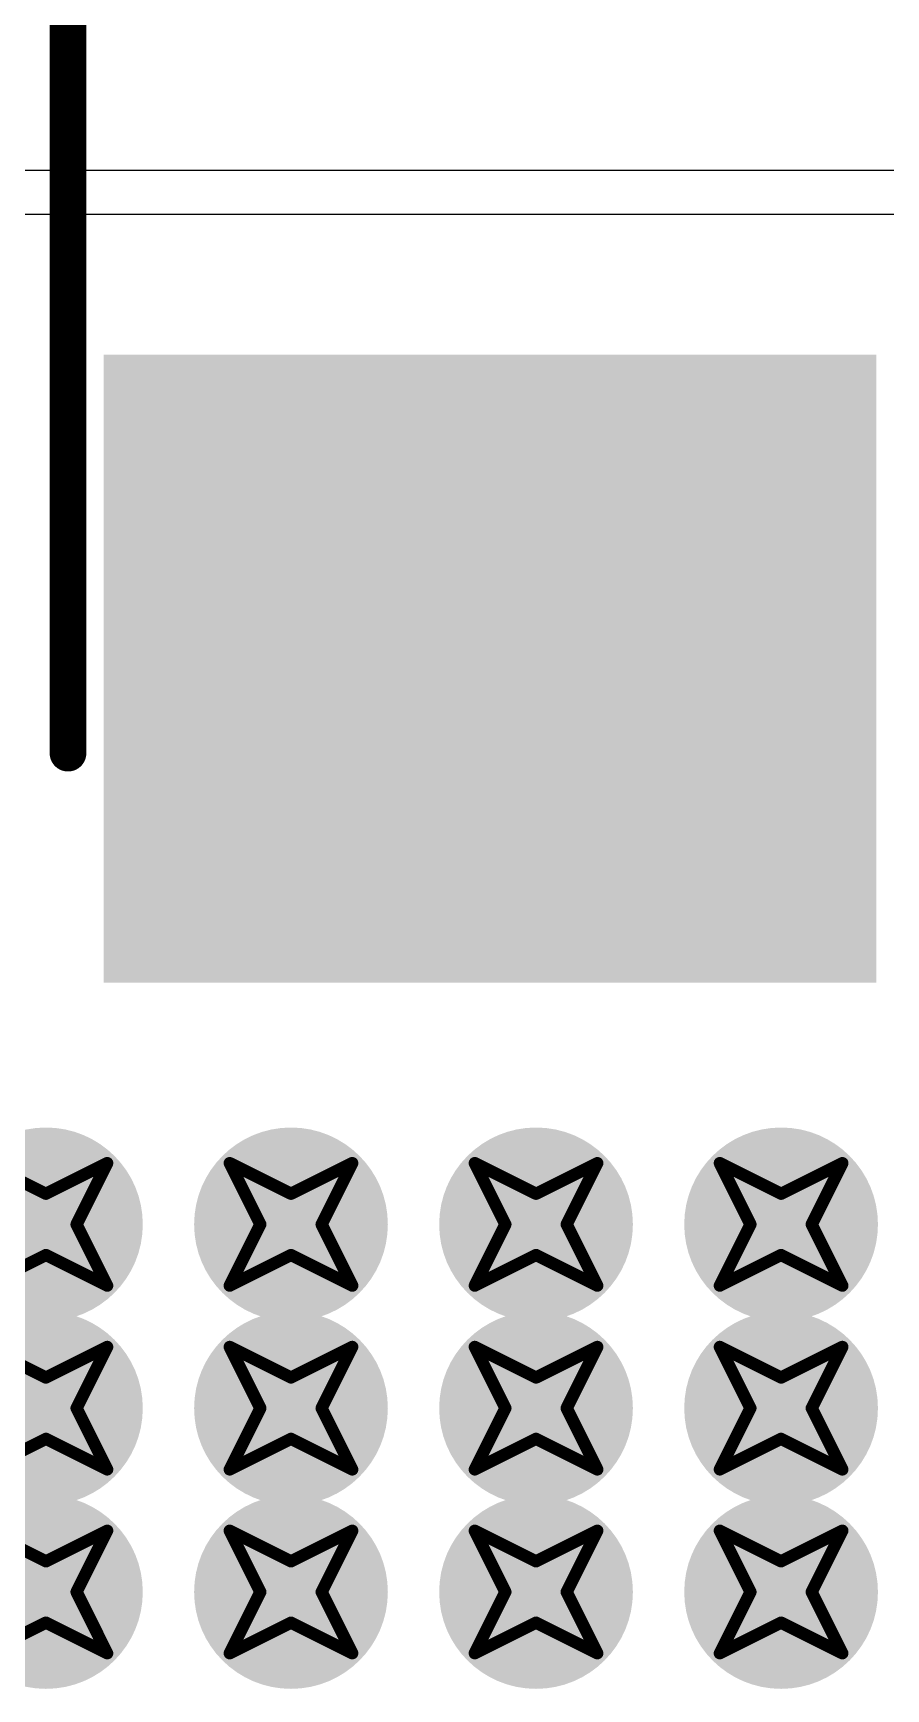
# Model space of a CAD drawing. Header units: inches. Extents: x -11 to 1110, y -7 to 455.
# Drawn here: x 642.14 to 645.67, y 19.18 to 26.05 of the extents above; entities that cross this region are included whole.
import ezdxf

# ---------------------------------------------------------------- set-up
doc = ezdxf.new("R2010")
doc.units = ezdxf.units.IN
for name, color, linetype in [('Bottom Layer', 5, 'Continuous'), ('Bottom Overlay', 54, 'Continuous'), ('Bottom Paste', 16, 'Continuous'), ('Bottom Solder', 6, 'Continuous'), ('Drill Drawing', 1, 'Continuous'), ('Top Layer', 1, 'Continuous'), ('Top Solder', 216, 'Continuous'), ('Via Holes', 16, 'Continuous')]:
    doc.layers.add(name, color=color, linetype=linetype)

msp = doc.modelspace()

# ---------------------------------------------------------------- hatches: boundary and pattern name
at = {"layer": 'Bottom Layer'}
msp.add_hatch(color=5, dxfattribs=at).paths.add_polyline_path([(645.5297, 24.6112), (645.5297, 22.2112), (642.5297, 22.2112), (642.5297, 24.6112)])
h = msp.add_hatch(color=5, dxfattribs=at)
edge = h.paths.add_edge_path()
edge.add_arc((642.1882, 21.1074), 0.3, 0, 360)
h = msp.add_hatch(color=5, dxfattribs=at)
edge = h.paths.add_edge_path()
edge.add_arc((643.2042, 21.1074), 0.3, 0, 360)
h = msp.add_hatch(color=5, dxfattribs=at)
edge = h.paths.add_edge_path()
edge.add_arc((644.2202, 21.1074), 0.3, 0, 360)
h = msp.add_hatch(color=5, dxfattribs=at)
edge = h.paths.add_edge_path()
edge.add_arc((645.2362, 21.1074), 0.3, 0, 360)
h = msp.add_hatch(color=5, dxfattribs=at)
edge = h.paths.add_edge_path()
edge.add_arc((642.1882, 20.3454), 0.3, 0, 360)
h = msp.add_hatch(color=5, dxfattribs=at)
edge = h.paths.add_edge_path()
edge.add_arc((643.2042, 20.3454), 0.3, 0, 360)
h = msp.add_hatch(color=5, dxfattribs=at)
edge = h.paths.add_edge_path()
edge.add_arc((644.2202, 20.3454), 0.3, 0, 360)
h = msp.add_hatch(color=5, dxfattribs=at)
edge = h.paths.add_edge_path()
edge.add_arc((645.2362, 20.3454), 0.3, 0, 360)
h = msp.add_hatch(color=5, dxfattribs=at)
edge = h.paths.add_edge_path()
edge.add_arc((642.1882, 19.5834), 0.3, 0, 360)
h = msp.add_hatch(color=5, dxfattribs=at)
edge = h.paths.add_edge_path()
edge.add_arc((643.2042, 19.5834), 0.3, 0, 360)
h = msp.add_hatch(color=5, dxfattribs=at)
edge = h.paths.add_edge_path()
edge.add_arc((644.2202, 19.5834), 0.3, 0, 360)
h = msp.add_hatch(color=5, dxfattribs=at)
edge = h.paths.add_edge_path()
edge.add_arc((645.2362, 19.5834), 0.3, 0, 360)
at = {"layer": 'Bottom Paste'}
msp.add_hatch(color=16, dxfattribs=at).paths.add_polyline_path([(645.5297, 24.6112), (645.5297, 22.2112), (642.5297, 22.2112), (642.5297, 24.6112)])
at = {"layer": 'Bottom Solder'}
msp.add_hatch(color=6, dxfattribs=at).paths.add_polyline_path([(645.6313, 24.7128), (645.6313, 22.1096), (642.4281, 22.1096), (642.4281, 24.7128)])
h = msp.add_hatch(color=6, dxfattribs=at)
edge = h.paths.add_edge_path()
edge.add_arc((642.1882, 21.1074), 0.4016, 0, 360)
h = msp.add_hatch(color=6, dxfattribs=at)
edge = h.paths.add_edge_path()
edge.add_arc((643.2042, 21.1074), 0.4016, 0, 360)
h = msp.add_hatch(color=6, dxfattribs=at)
edge = h.paths.add_edge_path()
edge.add_arc((644.2202, 21.1074), 0.4016, 0, 360)
h = msp.add_hatch(color=6, dxfattribs=at)
edge = h.paths.add_edge_path()
edge.add_arc((645.2362, 21.1074), 0.4016, 0, 360)
h = msp.add_hatch(color=6, dxfattribs=at)
edge = h.paths.add_edge_path()
edge.add_arc((642.1882, 20.3454), 0.4016, 0, 360)
h = msp.add_hatch(color=6, dxfattribs=at)
edge = h.paths.add_edge_path()
edge.add_arc((643.2042, 20.3454), 0.4016, 0, 360)
h = msp.add_hatch(color=6, dxfattribs=at)
edge = h.paths.add_edge_path()
edge.add_arc((644.2202, 20.3454), 0.4016, 0, 360)
h = msp.add_hatch(color=6, dxfattribs=at)
edge = h.paths.add_edge_path()
edge.add_arc((645.2362, 20.3454), 0.4016, 0, 360)
h = msp.add_hatch(color=6, dxfattribs=at)
edge = h.paths.add_edge_path()
edge.add_arc((642.1882, 19.5834), 0.4016, 0, 360)
h = msp.add_hatch(color=6, dxfattribs=at)
edge = h.paths.add_edge_path()
edge.add_arc((643.2042, 19.5834), 0.4016, 0, 360)
h = msp.add_hatch(color=6, dxfattribs=at)
edge = h.paths.add_edge_path()
edge.add_arc((644.2202, 19.5834), 0.4016, 0, 360)
h = msp.add_hatch(color=6, dxfattribs=at)
edge = h.paths.add_edge_path()
edge.add_arc((645.2362, 19.5834), 0.4016, 0, 360)
at = {"layer": 'Top Layer'}
h = msp.add_hatch(color=1, dxfattribs=at)
edge = h.paths.add_edge_path()
edge.add_arc((642.1882, 21.1074), 0.3, 0, 360)
h = msp.add_hatch(color=1, dxfattribs=at)
edge = h.paths.add_edge_path()
edge.add_arc((643.2042, 21.1074), 0.3, 0, 360)
h = msp.add_hatch(color=1, dxfattribs=at)
edge = h.paths.add_edge_path()
edge.add_arc((644.2202, 21.1074), 0.3, 0, 360)
h = msp.add_hatch(color=1, dxfattribs=at)
edge = h.paths.add_edge_path()
edge.add_arc((645.2362, 21.1074), 0.3, 0, 360)
h = msp.add_hatch(color=1, dxfattribs=at)
edge = h.paths.add_edge_path()
edge.add_arc((642.1882, 20.3454), 0.3, 0, 360)
h = msp.add_hatch(color=1, dxfattribs=at)
edge = h.paths.add_edge_path()
edge.add_arc((643.2042, 20.3454), 0.3, 0, 360)
h = msp.add_hatch(color=1, dxfattribs=at)
edge = h.paths.add_edge_path()
edge.add_arc((644.2202, 20.3454), 0.3, 0, 360)
h = msp.add_hatch(color=1, dxfattribs=at)
edge = h.paths.add_edge_path()
edge.add_arc((645.2362, 20.3454), 0.3, 0, 360)
h = msp.add_hatch(color=1, dxfattribs=at)
edge = h.paths.add_edge_path()
edge.add_arc((642.1882, 19.5834), 0.3, 0, 360)
h = msp.add_hatch(color=1, dxfattribs=at)
edge = h.paths.add_edge_path()
edge.add_arc((643.2042, 19.5834), 0.3, 0, 360)
h = msp.add_hatch(color=1, dxfattribs=at)
edge = h.paths.add_edge_path()
edge.add_arc((644.2202, 19.5834), 0.3, 0, 360)
h = msp.add_hatch(color=1, dxfattribs=at)
edge = h.paths.add_edge_path()
edge.add_arc((645.2362, 19.5834), 0.3, 0, 360)
at = {"layer": 'Top Solder'}
h = msp.add_hatch(color=216, dxfattribs=at)
edge = h.paths.add_edge_path()
edge.add_arc((642.1882, 21.1074), 0.4016, 0, 360)
h = msp.add_hatch(color=216, dxfattribs=at)
edge = h.paths.add_edge_path()
edge.add_arc((643.2042, 21.1074), 0.4016, 0, 360)
h = msp.add_hatch(color=216, dxfattribs=at)
edge = h.paths.add_edge_path()
edge.add_arc((644.2202, 21.1074), 0.4016, 0, 360)
h = msp.add_hatch(color=216, dxfattribs=at)
edge = h.paths.add_edge_path()
edge.add_arc((645.2362, 21.1074), 0.4016, 0, 360)
h = msp.add_hatch(color=216, dxfattribs=at)
edge = h.paths.add_edge_path()
edge.add_arc((642.1882, 20.3454), 0.4016, 0, 360)
h = msp.add_hatch(color=216, dxfattribs=at)
edge = h.paths.add_edge_path()
edge.add_arc((643.2042, 20.3454), 0.4016, 0, 360)
h = msp.add_hatch(color=216, dxfattribs=at)
edge = h.paths.add_edge_path()
edge.add_arc((644.2202, 20.3454), 0.4016, 0, 360)
h = msp.add_hatch(color=216, dxfattribs=at)
edge = h.paths.add_edge_path()
edge.add_arc((645.2362, 20.3454), 0.4016, 0, 360)
h = msp.add_hatch(color=216, dxfattribs=at)
edge = h.paths.add_edge_path()
edge.add_arc((642.1882, 19.5834), 0.4016, 0, 360)
h = msp.add_hatch(color=216, dxfattribs=at)
edge = h.paths.add_edge_path()
edge.add_arc((643.2042, 19.5834), 0.4016, 0, 360)
h = msp.add_hatch(color=216, dxfattribs=at)
edge = h.paths.add_edge_path()
edge.add_arc((644.2202, 19.5834), 0.4016, 0, 360)
h = msp.add_hatch(color=216, dxfattribs=at)
edge = h.paths.add_edge_path()
edge.add_arc((645.2362, 19.5834), 0.4016, 0, 360)
at = {"layer": 'Via Holes'}
h = msp.add_hatch(color=7, dxfattribs=at)
edge = h.paths.add_edge_path()
edge.add_arc((642.1882, 21.1074), 0.15, 0, 360)
h = msp.add_hatch(color=7, dxfattribs=at)
edge = h.paths.add_edge_path()
edge.add_arc((643.2042, 21.1074), 0.15, 0, 360)
h = msp.add_hatch(color=7, dxfattribs=at)
edge = h.paths.add_edge_path()
edge.add_arc((644.2202, 21.1074), 0.15, 0, 360)
h = msp.add_hatch(color=7, dxfattribs=at)
edge = h.paths.add_edge_path()
edge.add_arc((645.2362, 21.1074), 0.15, 0, 360)
h = msp.add_hatch(color=7, dxfattribs=at)
edge = h.paths.add_edge_path()
edge.add_arc((642.1882, 20.3454), 0.15, 0, 360)
h = msp.add_hatch(color=7, dxfattribs=at)
edge = h.paths.add_edge_path()
edge.add_arc((643.2042, 20.3454), 0.15, 0, 360)
h = msp.add_hatch(color=7, dxfattribs=at)
edge = h.paths.add_edge_path()
edge.add_arc((644.2202, 20.3454), 0.15, 0, 360)
h = msp.add_hatch(color=7, dxfattribs=at)
edge = h.paths.add_edge_path()
edge.add_arc((645.2362, 20.3454), 0.15, 0, 360)
h = msp.add_hatch(color=7, dxfattribs=at)
edge = h.paths.add_edge_path()
edge.add_arc((642.1882, 19.5834), 0.15, 0, 360)
h = msp.add_hatch(color=7, dxfattribs=at)
edge = h.paths.add_edge_path()
edge.add_arc((643.2042, 19.5834), 0.15, 0, 360)
h = msp.add_hatch(color=7, dxfattribs=at)
edge = h.paths.add_edge_path()
edge.add_arc((644.2202, 19.5834), 0.15, 0, 360)
h = msp.add_hatch(color=7, dxfattribs=at)
edge = h.paths.add_edge_path()
edge.add_arc((645.2362, 19.5834), 0.15, 0, 360)

# ---------------------------------------------------------------- linework, layer by layer
at = {"layer": 'Bottom Layer'}
for p, q in [((670.3822, 25.4762), (623.57, 25.4762)), ((629.209, 25.2949), (653.6399, 25.2949))]:
    msp.add_line(p, q, dxfattribs=at)
at = {"layer": 'Bottom Overlay'}
msp.add_lwpolyline([(642.2797, 23.0612, 0.1524, 0.1524, 0), (642.2797, 29.1363, 0.1524, 0.1524, 0)], format="xyseb", dxfattribs=at)
msp.add_lwpolyline([(642.2416, 23.0612, 0.0762, 0.0762, 1), (642.3178, 23.0612, 0.0762, 0.0762, 1)], format="xyseb", close=True, dxfattribs=at)
at = {"layer": 'Drill Drawing'}
for points in [[(641.9342, 21.3614, 0.0508, 0.0508, 0), (642.1882, 21.2344, 0.0508, 0.0508, 0)], [(642.1882, 21.2344, 0.0508, 0.0508, 0), (642.4422, 21.3614, 0.0508, 0.0508, 0)], [(642.3152, 21.1074, 0.0508, 0.0508, 0), (642.4422, 21.3614, 0.0508, 0.0508, 0)], [(642.9502, 21.3614, 0.0508, 0.0508, 0), (643.2042, 21.2344, 0.0508, 0.0508, 0)], [(642.9502, 21.3614, 0.0508, 0.0508, 0), (643.0772, 21.1074, 0.0508, 0.0508, 0)], [(643.2042, 21.2344, 0.0508, 0.0508, 0), (643.4582, 21.3614, 0.0508, 0.0508, 0)], [(643.3312, 21.1074, 0.0508, 0.0508, 0), (643.4582, 21.3614, 0.0508, 0.0508, 0)], [(643.9662, 21.3614, 0.0508, 0.0508, 0), (644.2202, 21.2344, 0.0508, 0.0508, 0)], [(643.9662, 21.3614, 0.0508, 0.0508, 0), (644.0932, 21.1074, 0.0508, 0.0508, 0)], [(644.2202, 21.2344, 0.0508, 0.0508, 0), (644.4742, 21.3614, 0.0508, 0.0508, 0)], [(644.3472, 21.1074, 0.0508, 0.0508, 0), (644.4742, 21.3614, 0.0508, 0.0508, 0)], [(644.9822, 21.3614, 0.0508, 0.0508, 0), (645.2362, 21.2344, 0.0508, 0.0508, 0)], [(644.9822, 21.3614, 0.0508, 0.0508, 0), (645.1092, 21.1074, 0.0508, 0.0508, 0)], [(645.2362, 21.2344, 0.0508, 0.0508, 0), (645.4902, 21.3614, 0.0508, 0.0508, 0)], [(645.3632, 21.1074, 0.0508, 0.0508, 0), (645.4902, 21.3614, 0.0508, 0.0508, 0)], [(642.3152, 21.1074, 0.0508, 0.0508, 0), (642.4422, 20.8534, 0.0508, 0.0508, 0)], [(642.9502, 20.8534, 0.0508, 0.0508, 0), (643.0772, 21.1074, 0.0508, 0.0508, 0)], [(643.3312, 21.1074, 0.0508, 0.0508, 0), (643.4582, 20.8534, 0.0508, 0.0508, 0)], [(643.9662, 20.8534, 0.0508, 0.0508, 0), (644.0932, 21.1074, 0.0508, 0.0508, 0)], [(644.3472, 21.1074, 0.0508, 0.0508, 0), (644.4742, 20.8534, 0.0508, 0.0508, 0)], [(644.9822, 20.8534, 0.0508, 0.0508, 0), (645.1092, 21.1074, 0.0508, 0.0508, 0)], [(645.3632, 21.1074, 0.0508, 0.0508, 0), (645.4902, 20.8534, 0.0508, 0.0508, 0)], [(641.9342, 20.8534, 0.0508, 0.0508, 0), (642.1882, 20.9804, 0.0508, 0.0508, 0)], [(642.1882, 20.9804, 0.0508, 0.0508, 0), (642.4422, 20.8534, 0.0508, 0.0508, 0)], [(642.9502, 20.8534, 0.0508, 0.0508, 0), (643.2042, 20.9804, 0.0508, 0.0508, 0)], [(643.2042, 20.9804, 0.0508, 0.0508, 0), (643.4582, 20.8534, 0.0508, 0.0508, 0)], [(643.9662, 20.8534, 0.0508, 0.0508, 0), (644.2202, 20.9804, 0.0508, 0.0508, 0)], [(644.2202, 20.9804, 0.0508, 0.0508, 0), (644.4742, 20.8534, 0.0508, 0.0508, 0)], [(644.9822, 20.8534, 0.0508, 0.0508, 0), (645.2362, 20.9804, 0.0508, 0.0508, 0)], [(645.2362, 20.9804, 0.0508, 0.0508, 0), (645.4902, 20.8534, 0.0508, 0.0508, 0)], [(641.9342, 20.5994, 0.0508, 0.0508, 0), (642.1882, 20.4724, 0.0508, 0.0508, 0)], [(642.1882, 20.4724, 0.0508, 0.0508, 0), (642.4422, 20.5994, 0.0508, 0.0508, 0)], [(642.3152, 20.3454, 0.0508, 0.0508, 0), (642.4422, 20.5994, 0.0508, 0.0508, 0)], [(642.9502, 20.5994, 0.0508, 0.0508, 0), (643.2042, 20.4724, 0.0508, 0.0508, 0)], [(642.9502, 20.5994, 0.0508, 0.0508, 0), (643.0772, 20.3454, 0.0508, 0.0508, 0)], [(643.2042, 20.4724, 0.0508, 0.0508, 0), (643.4582, 20.5994, 0.0508, 0.0508, 0)], [(643.3312, 20.3454, 0.0508, 0.0508, 0), (643.4582, 20.5994, 0.0508, 0.0508, 0)], [(643.9662, 20.5994, 0.0508, 0.0508, 0), (644.2202, 20.4724, 0.0508, 0.0508, 0)], [(643.9662, 20.5994, 0.0508, 0.0508, 0), (644.0932, 20.3454, 0.0508, 0.0508, 0)], [(644.2202, 20.4724, 0.0508, 0.0508, 0), (644.4742, 20.5994, 0.0508, 0.0508, 0)], [(644.3472, 20.3454, 0.0508, 0.0508, 0), (644.4742, 20.5994, 0.0508, 0.0508, 0)], [(644.9822, 20.5994, 0.0508, 0.0508, 0), (645.2362, 20.4724, 0.0508, 0.0508, 0)], [(644.9822, 20.5994, 0.0508, 0.0508, 0), (645.1092, 20.3454, 0.0508, 0.0508, 0)], [(645.2362, 20.4724, 0.0508, 0.0508, 0), (645.4902, 20.5994, 0.0508, 0.0508, 0)], [(645.3632, 20.3454, 0.0508, 0.0508, 0), (645.4902, 20.5994, 0.0508, 0.0508, 0)], [(642.3152, 20.3454, 0.0508, 0.0508, 0), (642.4422, 20.0914, 0.0508, 0.0508, 0)], [(642.9502, 20.0914, 0.0508, 0.0508, 0), (643.0772, 20.3454, 0.0508, 0.0508, 0)], [(643.3312, 20.3454, 0.0508, 0.0508, 0), (643.4582, 20.0914, 0.0508, 0.0508, 0)], [(643.9662, 20.0914, 0.0508, 0.0508, 0), (644.0932, 20.3454, 0.0508, 0.0508, 0)], [(644.3472, 20.3454, 0.0508, 0.0508, 0), (644.4742, 20.0914, 0.0508, 0.0508, 0)], [(644.9822, 20.0914, 0.0508, 0.0508, 0), (645.1092, 20.3454, 0.0508, 0.0508, 0)], [(645.3632, 20.3454, 0.0508, 0.0508, 0), (645.4902, 20.0914, 0.0508, 0.0508, 0)], [(641.9342, 20.0914, 0.0508, 0.0508, 0), (642.1882, 20.2184, 0.0508, 0.0508, 0)], [(642.1882, 20.2184, 0.0508, 0.0508, 0), (642.4422, 20.0914, 0.0508, 0.0508, 0)], [(642.9502, 20.0914, 0.0508, 0.0508, 0), (643.2042, 20.2184, 0.0508, 0.0508, 0)], [(643.2042, 20.2184, 0.0508, 0.0508, 0), (643.4582, 20.0914, 0.0508, 0.0508, 0)], [(643.9662, 20.0914, 0.0508, 0.0508, 0), (644.2202, 20.2184, 0.0508, 0.0508, 0)], [(644.2202, 20.2184, 0.0508, 0.0508, 0), (644.4742, 20.0914, 0.0508, 0.0508, 0)], [(644.9822, 20.0914, 0.0508, 0.0508, 0), (645.2362, 20.2184, 0.0508, 0.0508, 0)], [(645.2362, 20.2184, 0.0508, 0.0508, 0), (645.4902, 20.0914, 0.0508, 0.0508, 0)], [(641.9342, 19.8374, 0.0508, 0.0508, 0), (642.1882, 19.7104, 0.0508, 0.0508, 0)], [(642.1882, 19.7104, 0.0508, 0.0508, 0), (642.4422, 19.8374, 0.0508, 0.0508, 0)], [(642.3152, 19.5834, 0.0508, 0.0508, 0), (642.4422, 19.8374, 0.0508, 0.0508, 0)], [(642.9502, 19.8374, 0.0508, 0.0508, 0), (643.2042, 19.7104, 0.0508, 0.0508, 0)], [(642.9502, 19.8374, 0.0508, 0.0508, 0), (643.0772, 19.5834, 0.0508, 0.0508, 0)], [(643.2042, 19.7104, 0.0508, 0.0508, 0), (643.4582, 19.8374, 0.0508, 0.0508, 0)], [(643.3312, 19.5834, 0.0508, 0.0508, 0), (643.4582, 19.8374, 0.0508, 0.0508, 0)], [(643.9662, 19.8374, 0.0508, 0.0508, 0), (644.2202, 19.7104, 0.0508, 0.0508, 0)], [(643.9662, 19.8374, 0.0508, 0.0508, 0), (644.0932, 19.5834, 0.0508, 0.0508, 0)], [(644.2202, 19.7104, 0.0508, 0.0508, 0), (644.4742, 19.8374, 0.0508, 0.0508, 0)], [(644.3472, 19.5834, 0.0508, 0.0508, 0), (644.4742, 19.8374, 0.0508, 0.0508, 0)], [(644.9822, 19.8374, 0.0508, 0.0508, 0), (645.2362, 19.7104, 0.0508, 0.0508, 0)], [(644.9822, 19.8374, 0.0508, 0.0508, 0), (645.1092, 19.5834, 0.0508, 0.0508, 0)], [(645.2362, 19.7104, 0.0508, 0.0508, 0), (645.4902, 19.8374, 0.0508, 0.0508, 0)], [(645.3632, 19.5834, 0.0508, 0.0508, 0), (645.4902, 19.8374, 0.0508, 0.0508, 0)], [(642.3152, 19.5834, 0.0508, 0.0508, 0), (642.4422, 19.3294, 0.0508, 0.0508, 0)], [(642.9502, 19.3294, 0.0508, 0.0508, 0), (643.0772, 19.5834, 0.0508, 0.0508, 0)], [(643.3312, 19.5834, 0.0508, 0.0508, 0), (643.4582, 19.3294, 0.0508, 0.0508, 0)], [(643.9662, 19.3294, 0.0508, 0.0508, 0), (644.0932, 19.5834, 0.0508, 0.0508, 0)], [(644.3472, 19.5834, 0.0508, 0.0508, 0), (644.4742, 19.3294, 0.0508, 0.0508, 0)], [(644.9822, 19.3294, 0.0508, 0.0508, 0), (645.1092, 19.5834, 0.0508, 0.0508, 0)], [(645.3632, 19.5834, 0.0508, 0.0508, 0), (645.4902, 19.3294, 0.0508, 0.0508, 0)], [(641.9342, 19.3294, 0.0508, 0.0508, 0), (642.1882, 19.4564, 0.0508, 0.0508, 0)], [(642.1882, 19.4564, 0.0508, 0.0508, 0), (642.4422, 19.3294, 0.0508, 0.0508, 0)], [(642.9502, 19.3294, 0.0508, 0.0508, 0), (643.2042, 19.4564, 0.0508, 0.0508, 0)], [(643.2042, 19.4564, 0.0508, 0.0508, 0), (643.4582, 19.3294, 0.0508, 0.0508, 0)], [(643.9662, 19.3294, 0.0508, 0.0508, 0), (644.2202, 19.4564, 0.0508, 0.0508, 0)], [(644.2202, 19.4564, 0.0508, 0.0508, 0), (644.4742, 19.3294, 0.0508, 0.0508, 0)], [(644.9822, 19.3294, 0.0508, 0.0508, 0), (645.2362, 19.4564, 0.0508, 0.0508, 0)], [(645.2362, 19.4564, 0.0508, 0.0508, 0), (645.4902, 19.3294, 0.0508, 0.0508, 0)]]:
    msp.add_lwpolyline(points, format="xyseb", dxfattribs=at)
for points in [[(642.4295, 21.3614, 0.0254, 0.0254, 1), (642.4549, 21.3614, 0.0254, 0.0254, 1)], [(642.4295, 21.3614, 0.0254, 0.0254, 1), (642.4549, 21.3614, 0.0254, 0.0254, 1)], [(642.9375, 21.3614, 0.0254, 0.0254, 1), (642.9629, 21.3614, 0.0254, 0.0254, 1)], [(642.9375, 21.3614, 0.0254, 0.0254, 1), (642.9629, 21.3614, 0.0254, 0.0254, 1)], [(643.4455, 21.3614, 0.0254, 0.0254, 1), (643.4709, 21.3614, 0.0254, 0.0254, 1)], [(643.4455, 21.3614, 0.0254, 0.0254, 1), (643.4709, 21.3614, 0.0254, 0.0254, 1)], [(643.9535, 21.3614, 0.0254, 0.0254, 1), (643.9789, 21.3614, 0.0254, 0.0254, 1)], [(643.9535, 21.3614, 0.0254, 0.0254, 1), (643.9789, 21.3614, 0.0254, 0.0254, 1)], [(644.4615, 21.3614, 0.0254, 0.0254, 1), (644.4869, 21.3614, 0.0254, 0.0254, 1)], [(644.4615, 21.3614, 0.0254, 0.0254, 1), (644.4869, 21.3614, 0.0254, 0.0254, 1)], [(644.9695, 21.3614, 0.0254, 0.0254, 1), (644.9949, 21.3614, 0.0254, 0.0254, 1)], [(644.9695, 21.3614, 0.0254, 0.0254, 1), (644.9949, 21.3614, 0.0254, 0.0254, 1)], [(645.4775, 21.3614, 0.0254, 0.0254, 1), (645.5029, 21.3614, 0.0254, 0.0254, 1)], [(645.4775, 21.3614, 0.0254, 0.0254, 1), (645.5029, 21.3614, 0.0254, 0.0254, 1)], [(642.1755, 21.2344, 0.0254, 0.0254, 1), (642.2009, 21.2344, 0.0254, 0.0254, 1)], [(642.1755, 21.2344, 0.0254, 0.0254, 1), (642.2009, 21.2344, 0.0254, 0.0254, 1)], [(643.1915, 21.2344, 0.0254, 0.0254, 1), (643.2169, 21.2344, 0.0254, 0.0254, 1)], [(643.1915, 21.2344, 0.0254, 0.0254, 1), (643.2169, 21.2344, 0.0254, 0.0254, 1)], [(644.2075, 21.2344, 0.0254, 0.0254, 1), (644.2329, 21.2344, 0.0254, 0.0254, 1)], [(644.2075, 21.2344, 0.0254, 0.0254, 1), (644.2329, 21.2344, 0.0254, 0.0254, 1)], [(645.2235, 21.2344, 0.0254, 0.0254, 1), (645.2489, 21.2344, 0.0254, 0.0254, 1)], [(645.2235, 21.2344, 0.0254, 0.0254, 1), (645.2489, 21.2344, 0.0254, 0.0254, 1)], [(642.3025, 21.1074, 0.0254, 0.0254, 1), (642.3279, 21.1074, 0.0254, 0.0254, 1)], [(642.3025, 21.1074, 0.0254, 0.0254, 1), (642.3279, 21.1074, 0.0254, 0.0254, 1)], [(643.0645, 21.1074, 0.0254, 0.0254, 1), (643.0899, 21.1074, 0.0254, 0.0254, 1)], [(643.0645, 21.1074, 0.0254, 0.0254, 1), (643.0899, 21.1074, 0.0254, 0.0254, 1)], [(643.3185, 21.1074, 0.0254, 0.0254, 1), (643.3439, 21.1074, 0.0254, 0.0254, 1)], [(643.3185, 21.1074, 0.0254, 0.0254, 1), (643.3439, 21.1074, 0.0254, 0.0254, 1)], [(644.0805, 21.1074, 0.0254, 0.0254, 1), (644.1059, 21.1074, 0.0254, 0.0254, 1)], [(644.0805, 21.1074, 0.0254, 0.0254, 1), (644.1059, 21.1074, 0.0254, 0.0254, 1)], [(644.3345, 21.1074, 0.0254, 0.0254, 1), (644.3599, 21.1074, 0.0254, 0.0254, 1)], [(644.3345, 21.1074, 0.0254, 0.0254, 1), (644.3599, 21.1074, 0.0254, 0.0254, 1)], [(645.0965, 21.1074, 0.0254, 0.0254, 1), (645.1219, 21.1074, 0.0254, 0.0254, 1)], [(645.0965, 21.1074, 0.0254, 0.0254, 1), (645.1219, 21.1074, 0.0254, 0.0254, 1)], [(645.3505, 21.1074, 0.0254, 0.0254, 1), (645.3759, 21.1074, 0.0254, 0.0254, 1)], [(645.3505, 21.1074, 0.0254, 0.0254, 1), (645.3759, 21.1074, 0.0254, 0.0254, 1)], [(642.1755, 20.9804, 0.0254, 0.0254, 1), (642.2009, 20.9804, 0.0254, 0.0254, 1)], [(642.1755, 20.9804, 0.0254, 0.0254, 1), (642.2009, 20.9804, 0.0254, 0.0254, 1)], [(643.1915, 20.9804, 0.0254, 0.0254, 1), (643.2169, 20.9804, 0.0254, 0.0254, 1)], [(643.1915, 20.9804, 0.0254, 0.0254, 1), (643.2169, 20.9804, 0.0254, 0.0254, 1)], [(644.2075, 20.9804, 0.0254, 0.0254, 1), (644.2329, 20.9804, 0.0254, 0.0254, 1)], [(644.2075, 20.9804, 0.0254, 0.0254, 1), (644.2329, 20.9804, 0.0254, 0.0254, 1)], [(645.2235, 20.9804, 0.0254, 0.0254, 1), (645.2489, 20.9804, 0.0254, 0.0254, 1)], [(645.2235, 20.9804, 0.0254, 0.0254, 1), (645.2489, 20.9804, 0.0254, 0.0254, 1)], [(642.4295, 20.8534, 0.0254, 0.0254, 1), (642.4549, 20.8534, 0.0254, 0.0254, 1)], [(642.4295, 20.8534, 0.0254, 0.0254, 1), (642.4549, 20.8534, 0.0254, 0.0254, 1)], [(642.9375, 20.8534, 0.0254, 0.0254, 1), (642.9629, 20.8534, 0.0254, 0.0254, 1)], [(642.9375, 20.8534, 0.0254, 0.0254, 1), (642.9629, 20.8534, 0.0254, 0.0254, 1)], [(643.4455, 20.8534, 0.0254, 0.0254, 1), (643.4709, 20.8534, 0.0254, 0.0254, 1)], [(643.4455, 20.8534, 0.0254, 0.0254, 1), (643.4709, 20.8534, 0.0254, 0.0254, 1)], [(643.9535, 20.8534, 0.0254, 0.0254, 1), (643.9789, 20.8534, 0.0254, 0.0254, 1)], [(643.9535, 20.8534, 0.0254, 0.0254, 1), (643.9789, 20.8534, 0.0254, 0.0254, 1)], [(644.4615, 20.8534, 0.0254, 0.0254, 1), (644.4869, 20.8534, 0.0254, 0.0254, 1)], [(644.4615, 20.8534, 0.0254, 0.0254, 1), (644.4869, 20.8534, 0.0254, 0.0254, 1)], [(644.9695, 20.8534, 0.0254, 0.0254, 1), (644.9949, 20.8534, 0.0254, 0.0254, 1)], [(644.9695, 20.8534, 0.0254, 0.0254, 1), (644.9949, 20.8534, 0.0254, 0.0254, 1)], [(645.4775, 20.8534, 0.0254, 0.0254, 1), (645.5029, 20.8534, 0.0254, 0.0254, 1)], [(645.4775, 20.8534, 0.0254, 0.0254, 1), (645.5029, 20.8534, 0.0254, 0.0254, 1)], [(642.4295, 20.5994, 0.0254, 0.0254, 1), (642.4549, 20.5994, 0.0254, 0.0254, 1)], [(642.4295, 20.5994, 0.0254, 0.0254, 1), (642.4549, 20.5994, 0.0254, 0.0254, 1)], [(642.9375, 20.5994, 0.0254, 0.0254, 1), (642.9629, 20.5994, 0.0254, 0.0254, 1)], [(642.9375, 20.5994, 0.0254, 0.0254, 1), (642.9629, 20.5994, 0.0254, 0.0254, 1)], [(643.4455, 20.5994, 0.0254, 0.0254, 1), (643.4709, 20.5994, 0.0254, 0.0254, 1)], [(643.4455, 20.5994, 0.0254, 0.0254, 1), (643.4709, 20.5994, 0.0254, 0.0254, 1)], [(643.9535, 20.5994, 0.0254, 0.0254, 1), (643.9789, 20.5994, 0.0254, 0.0254, 1)], [(643.9535, 20.5994, 0.0254, 0.0254, 1), (643.9789, 20.5994, 0.0254, 0.0254, 1)], [(644.4615, 20.5994, 0.0254, 0.0254, 1), (644.4869, 20.5994, 0.0254, 0.0254, 1)], [(644.4615, 20.5994, 0.0254, 0.0254, 1), (644.4869, 20.5994, 0.0254, 0.0254, 1)], [(644.9695, 20.5994, 0.0254, 0.0254, 1), (644.9949, 20.5994, 0.0254, 0.0254, 1)], [(644.9695, 20.5994, 0.0254, 0.0254, 1), (644.9949, 20.5994, 0.0254, 0.0254, 1)], [(645.4775, 20.5994, 0.0254, 0.0254, 1), (645.5029, 20.5994, 0.0254, 0.0254, 1)], [(645.4775, 20.5994, 0.0254, 0.0254, 1), (645.5029, 20.5994, 0.0254, 0.0254, 1)], [(642.1755, 20.4724, 0.0254, 0.0254, 1), (642.2009, 20.4724, 0.0254, 0.0254, 1)], [(642.1755, 20.4724, 0.0254, 0.0254, 1), (642.2009, 20.4724, 0.0254, 0.0254, 1)], [(643.1915, 20.4724, 0.0254, 0.0254, 1), (643.2169, 20.4724, 0.0254, 0.0254, 1)], [(643.1915, 20.4724, 0.0254, 0.0254, 1), (643.2169, 20.4724, 0.0254, 0.0254, 1)], [(644.2075, 20.4724, 0.0254, 0.0254, 1), (644.2329, 20.4724, 0.0254, 0.0254, 1)], [(644.2075, 20.4724, 0.0254, 0.0254, 1), (644.2329, 20.4724, 0.0254, 0.0254, 1)], [(645.2235, 20.4724, 0.0254, 0.0254, 1), (645.2489, 20.4724, 0.0254, 0.0254, 1)], [(645.2235, 20.4724, 0.0254, 0.0254, 1), (645.2489, 20.4724, 0.0254, 0.0254, 1)], [(642.3025, 20.3454, 0.0254, 0.0254, 1), (642.3279, 20.3454, 0.0254, 0.0254, 1)], [(642.3025, 20.3454, 0.0254, 0.0254, 1), (642.3279, 20.3454, 0.0254, 0.0254, 1)], [(643.0645, 20.3454, 0.0254, 0.0254, 1), (643.0899, 20.3454, 0.0254, 0.0254, 1)], [(643.0645, 20.3454, 0.0254, 0.0254, 1), (643.0899, 20.3454, 0.0254, 0.0254, 1)], [(643.3185, 20.3454, 0.0254, 0.0254, 1), (643.3439, 20.3454, 0.0254, 0.0254, 1)], [(643.3185, 20.3454, 0.0254, 0.0254, 1), (643.3439, 20.3454, 0.0254, 0.0254, 1)], [(644.0805, 20.3454, 0.0254, 0.0254, 1), (644.1059, 20.3454, 0.0254, 0.0254, 1)], [(644.0805, 20.3454, 0.0254, 0.0254, 1), (644.1059, 20.3454, 0.0254, 0.0254, 1)], [(644.3345, 20.3454, 0.0254, 0.0254, 1), (644.3599, 20.3454, 0.0254, 0.0254, 1)], [(644.3345, 20.3454, 0.0254, 0.0254, 1), (644.3599, 20.3454, 0.0254, 0.0254, 1)], [(645.0965, 20.3454, 0.0254, 0.0254, 1), (645.1219, 20.3454, 0.0254, 0.0254, 1)], [(645.0965, 20.3454, 0.0254, 0.0254, 1), (645.1219, 20.3454, 0.0254, 0.0254, 1)], [(645.3505, 20.3454, 0.0254, 0.0254, 1), (645.3759, 20.3454, 0.0254, 0.0254, 1)], [(645.3505, 20.3454, 0.0254, 0.0254, 1), (645.3759, 20.3454, 0.0254, 0.0254, 1)], [(642.1755, 20.2184, 0.0254, 0.0254, 1), (642.2009, 20.2184, 0.0254, 0.0254, 1)], [(642.1755, 20.2184, 0.0254, 0.0254, 1), (642.2009, 20.2184, 0.0254, 0.0254, 1)], [(643.1915, 20.2184, 0.0254, 0.0254, 1), (643.2169, 20.2184, 0.0254, 0.0254, 1)], [(643.1915, 20.2184, 0.0254, 0.0254, 1), (643.2169, 20.2184, 0.0254, 0.0254, 1)], [(644.2075, 20.2184, 0.0254, 0.0254, 1), (644.2329, 20.2184, 0.0254, 0.0254, 1)], [(644.2075, 20.2184, 0.0254, 0.0254, 1), (644.2329, 20.2184, 0.0254, 0.0254, 1)], [(645.2235, 20.2184, 0.0254, 0.0254, 1), (645.2489, 20.2184, 0.0254, 0.0254, 1)], [(645.2235, 20.2184, 0.0254, 0.0254, 1), (645.2489, 20.2184, 0.0254, 0.0254, 1)], [(642.4295, 20.0914, 0.0254, 0.0254, 1), (642.4549, 20.0914, 0.0254, 0.0254, 1)], [(642.4295, 20.0914, 0.0254, 0.0254, 1), (642.4549, 20.0914, 0.0254, 0.0254, 1)], [(642.9375, 20.0914, 0.0254, 0.0254, 1), (642.9629, 20.0914, 0.0254, 0.0254, 1)], [(642.9375, 20.0914, 0.0254, 0.0254, 1), (642.9629, 20.0914, 0.0254, 0.0254, 1)], [(643.4455, 20.0914, 0.0254, 0.0254, 1), (643.4709, 20.0914, 0.0254, 0.0254, 1)], [(643.4455, 20.0914, 0.0254, 0.0254, 1), (643.4709, 20.0914, 0.0254, 0.0254, 1)], [(643.9535, 20.0914, 0.0254, 0.0254, 1), (643.9789, 20.0914, 0.0254, 0.0254, 1)], [(643.9535, 20.0914, 0.0254, 0.0254, 1), (643.9789, 20.0914, 0.0254, 0.0254, 1)], [(644.4615, 20.0914, 0.0254, 0.0254, 1), (644.4869, 20.0914, 0.0254, 0.0254, 1)], [(644.4615, 20.0914, 0.0254, 0.0254, 1), (644.4869, 20.0914, 0.0254, 0.0254, 1)], [(644.9695, 20.0914, 0.0254, 0.0254, 1), (644.9949, 20.0914, 0.0254, 0.0254, 1)], [(644.9695, 20.0914, 0.0254, 0.0254, 1), (644.9949, 20.0914, 0.0254, 0.0254, 1)], [(645.4775, 20.0914, 0.0254, 0.0254, 1), (645.5029, 20.0914, 0.0254, 0.0254, 1)], [(645.4775, 20.0914, 0.0254, 0.0254, 1), (645.5029, 20.0914, 0.0254, 0.0254, 1)], [(642.4295, 19.8374, 0.0254, 0.0254, 1), (642.4549, 19.8374, 0.0254, 0.0254, 1)], [(642.4295, 19.8374, 0.0254, 0.0254, 1), (642.4549, 19.8374, 0.0254, 0.0254, 1)], [(642.9375, 19.8374, 0.0254, 0.0254, 1), (642.9629, 19.8374, 0.0254, 0.0254, 1)], [(642.9375, 19.8374, 0.0254, 0.0254, 1), (642.9629, 19.8374, 0.0254, 0.0254, 1)], [(643.4455, 19.8374, 0.0254, 0.0254, 1), (643.4709, 19.8374, 0.0254, 0.0254, 1)], [(643.4455, 19.8374, 0.0254, 0.0254, 1), (643.4709, 19.8374, 0.0254, 0.0254, 1)], [(643.9535, 19.8374, 0.0254, 0.0254, 1), (643.9789, 19.8374, 0.0254, 0.0254, 1)], [(643.9535, 19.8374, 0.0254, 0.0254, 1), (643.9789, 19.8374, 0.0254, 0.0254, 1)], [(644.4615, 19.8374, 0.0254, 0.0254, 1), (644.4869, 19.8374, 0.0254, 0.0254, 1)], [(644.4615, 19.8374, 0.0254, 0.0254, 1), (644.4869, 19.8374, 0.0254, 0.0254, 1)], [(644.9695, 19.8374, 0.0254, 0.0254, 1), (644.9949, 19.8374, 0.0254, 0.0254, 1)], [(644.9695, 19.8374, 0.0254, 0.0254, 1), (644.9949, 19.8374, 0.0254, 0.0254, 1)], [(645.4775, 19.8374, 0.0254, 0.0254, 1), (645.5029, 19.8374, 0.0254, 0.0254, 1)], [(645.4775, 19.8374, 0.0254, 0.0254, 1), (645.5029, 19.8374, 0.0254, 0.0254, 1)], [(642.1755, 19.7104, 0.0254, 0.0254, 1), (642.2009, 19.7104, 0.0254, 0.0254, 1)], [(642.1755, 19.7104, 0.0254, 0.0254, 1), (642.2009, 19.7104, 0.0254, 0.0254, 1)], [(643.1915, 19.7104, 0.0254, 0.0254, 1), (643.2169, 19.7104, 0.0254, 0.0254, 1)], [(643.1915, 19.7104, 0.0254, 0.0254, 1), (643.2169, 19.7104, 0.0254, 0.0254, 1)], [(644.2075, 19.7104, 0.0254, 0.0254, 1), (644.2329, 19.7104, 0.0254, 0.0254, 1)], [(644.2075, 19.7104, 0.0254, 0.0254, 1), (644.2329, 19.7104, 0.0254, 0.0254, 1)], [(645.2235, 19.7104, 0.0254, 0.0254, 1), (645.2489, 19.7104, 0.0254, 0.0254, 1)], [(645.2235, 19.7104, 0.0254, 0.0254, 1), (645.2489, 19.7104, 0.0254, 0.0254, 1)], [(642.3025, 19.5834, 0.0254, 0.0254, 1), (642.3279, 19.5834, 0.0254, 0.0254, 1)], [(642.3025, 19.5834, 0.0254, 0.0254, 1), (642.3279, 19.5834, 0.0254, 0.0254, 1)], [(643.0645, 19.5834, 0.0254, 0.0254, 1), (643.0899, 19.5834, 0.0254, 0.0254, 1)], [(643.0645, 19.5834, 0.0254, 0.0254, 1), (643.0899, 19.5834, 0.0254, 0.0254, 1)], [(643.3185, 19.5834, 0.0254, 0.0254, 1), (643.3439, 19.5834, 0.0254, 0.0254, 1)], [(643.3185, 19.5834, 0.0254, 0.0254, 1), (643.3439, 19.5834, 0.0254, 0.0254, 1)], [(644.0805, 19.5834, 0.0254, 0.0254, 1), (644.1059, 19.5834, 0.0254, 0.0254, 1)], [(644.0805, 19.5834, 0.0254, 0.0254, 1), (644.1059, 19.5834, 0.0254, 0.0254, 1)], [(644.3345, 19.5834, 0.0254, 0.0254, 1), (644.3599, 19.5834, 0.0254, 0.0254, 1)], [(644.3345, 19.5834, 0.0254, 0.0254, 1), (644.3599, 19.5834, 0.0254, 0.0254, 1)], [(645.0965, 19.5834, 0.0254, 0.0254, 1), (645.1219, 19.5834, 0.0254, 0.0254, 1)], [(645.0965, 19.5834, 0.0254, 0.0254, 1), (645.1219, 19.5834, 0.0254, 0.0254, 1)], [(645.3505, 19.5834, 0.0254, 0.0254, 1), (645.3759, 19.5834, 0.0254, 0.0254, 1)], [(645.3505, 19.5834, 0.0254, 0.0254, 1), (645.3759, 19.5834, 0.0254, 0.0254, 1)], [(642.1755, 19.4564, 0.0254, 0.0254, 1), (642.2009, 19.4564, 0.0254, 0.0254, 1)], [(642.1755, 19.4564, 0.0254, 0.0254, 1), (642.2009, 19.4564, 0.0254, 0.0254, 1)], [(643.1915, 19.4564, 0.0254, 0.0254, 1), (643.2169, 19.4564, 0.0254, 0.0254, 1)], [(643.1915, 19.4564, 0.0254, 0.0254, 1), (643.2169, 19.4564, 0.0254, 0.0254, 1)], [(644.2075, 19.4564, 0.0254, 0.0254, 1), (644.2329, 19.4564, 0.0254, 0.0254, 1)], [(644.2075, 19.4564, 0.0254, 0.0254, 1), (644.2329, 19.4564, 0.0254, 0.0254, 1)], [(645.2235, 19.4564, 0.0254, 0.0254, 1), (645.2489, 19.4564, 0.0254, 0.0254, 1)], [(645.2235, 19.4564, 0.0254, 0.0254, 1), (645.2489, 19.4564, 0.0254, 0.0254, 1)], [(642.4295, 19.3294, 0.0254, 0.0254, 1), (642.4549, 19.3294, 0.0254, 0.0254, 1)], [(642.4295, 19.3294, 0.0254, 0.0254, 1), (642.4549, 19.3294, 0.0254, 0.0254, 1)], [(642.9375, 19.3294, 0.0254, 0.0254, 1), (642.9629, 19.3294, 0.0254, 0.0254, 1)], [(642.9375, 19.3294, 0.0254, 0.0254, 1), (642.9629, 19.3294, 0.0254, 0.0254, 1)], [(643.4455, 19.3294, 0.0254, 0.0254, 1), (643.4709, 19.3294, 0.0254, 0.0254, 1)], [(643.4455, 19.3294, 0.0254, 0.0254, 1), (643.4709, 19.3294, 0.0254, 0.0254, 1)], [(643.9535, 19.3294, 0.0254, 0.0254, 1), (643.9789, 19.3294, 0.0254, 0.0254, 1)], [(643.9535, 19.3294, 0.0254, 0.0254, 1), (643.9789, 19.3294, 0.0254, 0.0254, 1)], [(644.4615, 19.3294, 0.0254, 0.0254, 1), (644.4869, 19.3294, 0.0254, 0.0254, 1)], [(644.4615, 19.3294, 0.0254, 0.0254, 1), (644.4869, 19.3294, 0.0254, 0.0254, 1)], [(644.9695, 19.3294, 0.0254, 0.0254, 1), (644.9949, 19.3294, 0.0254, 0.0254, 1)], [(644.9695, 19.3294, 0.0254, 0.0254, 1), (644.9949, 19.3294, 0.0254, 0.0254, 1)], [(645.4775, 19.3294, 0.0254, 0.0254, 1), (645.5029, 19.3294, 0.0254, 0.0254, 1)], [(645.4775, 19.3294, 0.0254, 0.0254, 1), (645.5029, 19.3294, 0.0254, 0.0254, 1)]]:
    msp.add_lwpolyline(points, format="xyseb", close=True, dxfattribs=at)
at = {"layer": 'Top Layer'}
for p, q in [((670.3822, 25.4762), (623.57, 25.4762)), ((623.7245, 25.2949), (669.4842, 25.2949))]:
    msp.add_line(p, q, dxfattribs=at)

doc.saveas('drawing.dxf')
